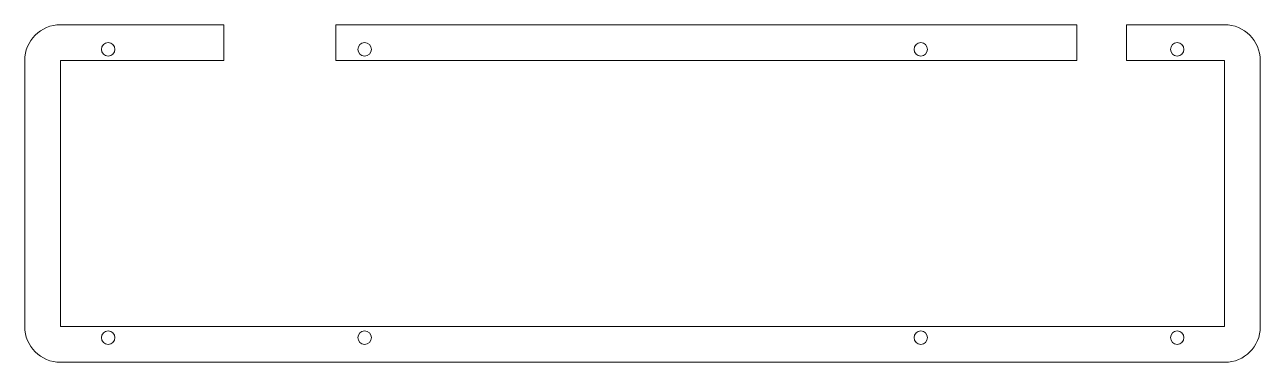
# Model space of a CAD drawing. Header units: millimetres. Extents: x 0 to 275, y 0 to 75.
import ezdxf

# ---------------------------------------------------------------- set-up
doc = ezdxf.new("R2010")
doc.units = ezdxf.units.MM
doc.layers.add('A-DETL', color=90, linetype='Continuous', lineweight=18)

msp = doc.modelspace()

# ---------------------------------------------------------------- linework, layer by layer
at = {"layer": 'A-DETL'}
for p, q in [((44.35, 75.3), (8, 75.3)), ((44.35, 67.31), (44.35, 75.3)), ((234.46, 75.3), (69.35, 75.3)), ((69.35, 75.3), (69.35, 67.3)), ((234.46, 67.3), (234.46, 75.3)), ((267.36, 75.3), (245.51, 75.3)), ((245.51, 75.3), (245.51, 67.3)), ((0, 67.3), (0, 8)), ((8, 8), (8, 67.31)), ((8, 67.31), (44.35, 67.31)), ((69.35, 67.3), (234.46, 67.3)), ((245.51, 67.3), (267.36, 67.3)), ((267.36, 67.3), (267.36, 8)), ((275.36, 7.91), (275.36, 67.3)), ((267.36, 8), (8, 8)), ((8, 0), (267.45, 0))]:
    msp.add_line(p, q, dxfattribs=at)
for centre, radius, start, end in [((8, 67.3), 8, 90, 180), ((267.36, 67.3), 8, 0, 90), ((18.6, 69.8), 1.5, 0, 180), ((18.6, 69.8), 1.5, 180, 0), ((75.75, 69.8), 1.5, 0, 180), ((75.75, 69.8), 1.5, 180, 0), ((199.7, 69.8), 1.5, 0, 180), ((199.7, 69.8), 1.5, 180, 0), ((256.85, 69.8), 1.5, 0, 180), ((256.85, 69.8), 1.5, 180, 0), ((8, 8), 8, 180, 270), ((18.6, 5.5), 1.5, 0, 180), ((75.75, 5.5), 1.5, 0, 180), ((199.7, 5.5), 1.5, 0, 180), ((256.85, 5.5), 1.5, 0, 180), ((267.45, 7.91), 7.91, 270, 0), ((18.6, 5.5), 1.5, 180, 0), ((75.75, 5.5), 1.5, 180, 0), ((199.7, 5.5), 1.5, 180, 0), ((256.85, 5.5), 1.5, 180, 0)]:
    msp.add_arc(centre, radius, start, end, dxfattribs=at)

doc.saveas('drawing.dxf')
